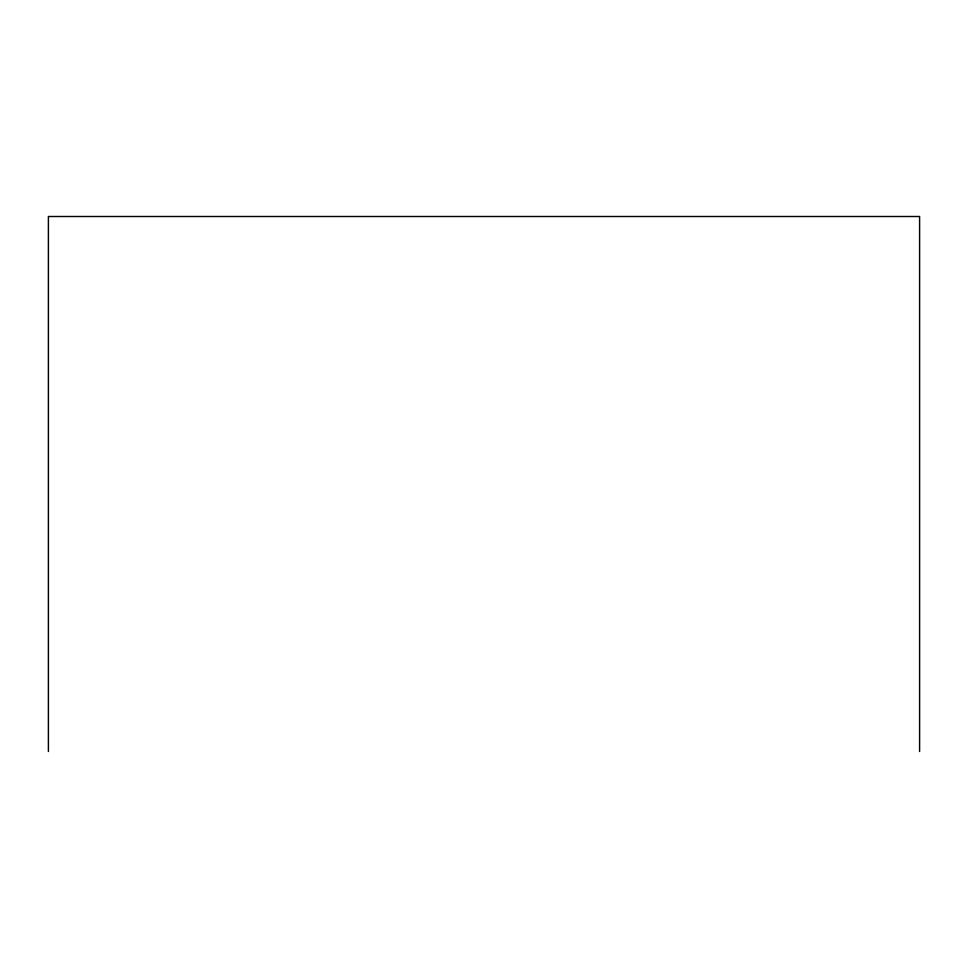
<?xml version="1.0" encoding="UTF-8"?>
<svg xmlns="http://www.w3.org/2000/svg" width="968" height="968" viewBox="0 0 968 968"><rect width="100%" height="100%" fill="white"/><g stroke="black" fill="none" stroke-linecap="round" stroke-linejoin="round"><path stroke-width="1.45" d="M919.6 751.495L919.6 216.505L48.4 216.505L48.4 751.495"/></g></svg>
